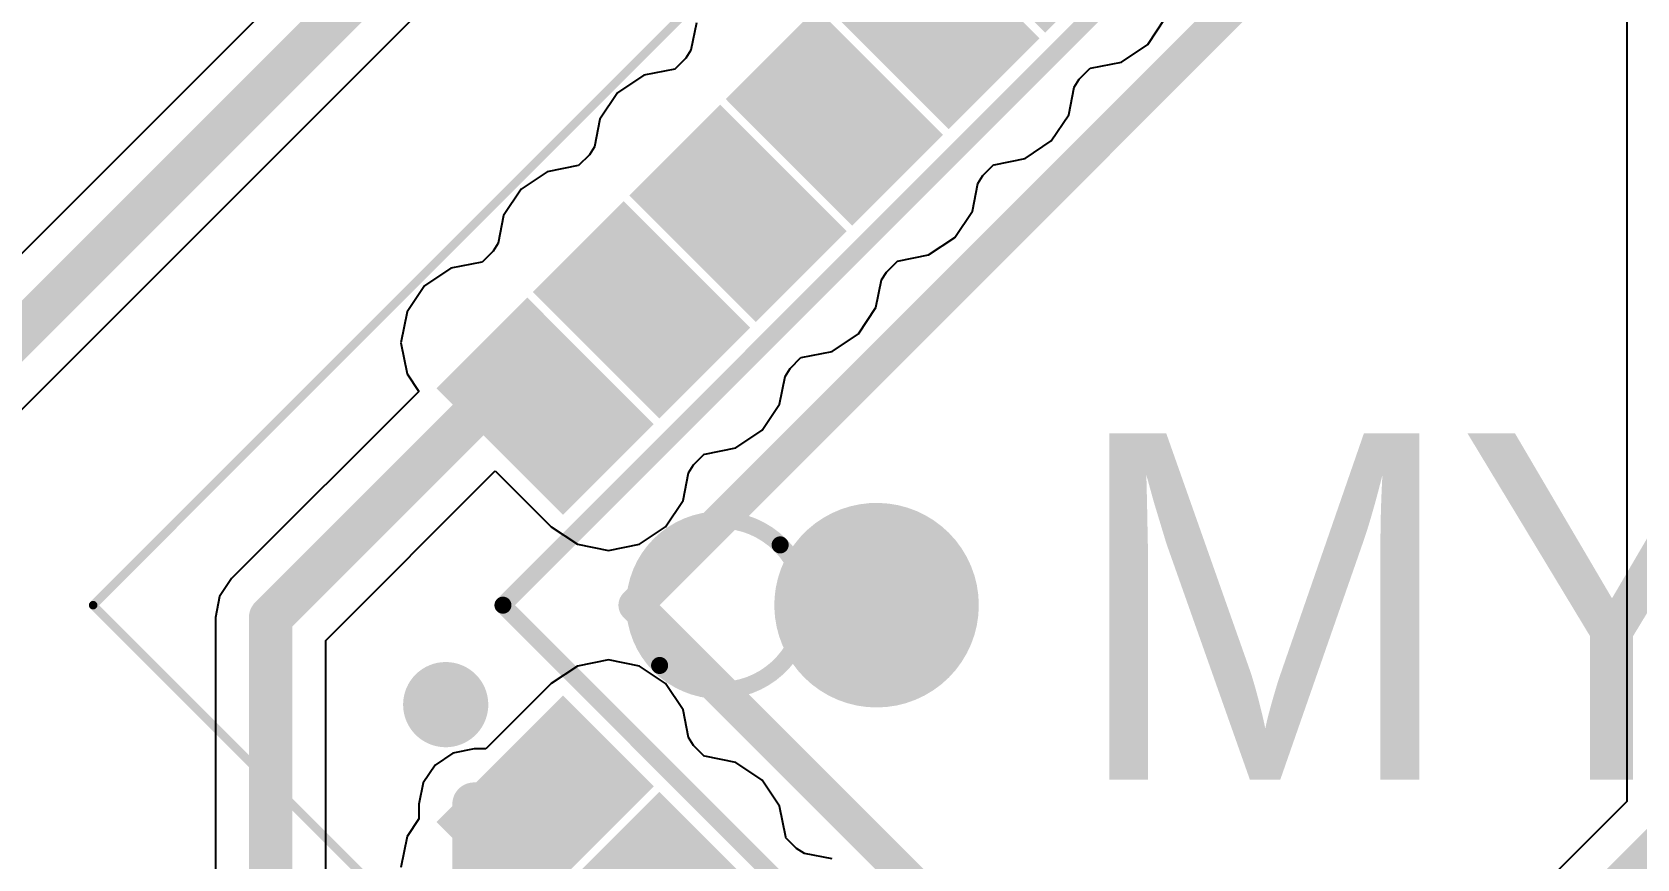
# Model space of a CAD drawing. Header units: millimetres. Extents: x 0.91 to 3, y 1 to 3.
# Drawn here: x 1.6049 to 1.9756, y 1.9337 to 2.1247 of the extents above; entities that cross this region are included whole.
import ezdxf

# ---------------------------------------------------------------- set-up
doc = ezdxf.new("R2010")
doc.units = ezdxf.units.MM
doc.header["$MEASUREMENT"] = 0
for name, color, linetype in [('BottomLayer', 5, 'Continuous'), ('Mechanical13', 56, 'Continuous'), ('Mechanical15', 56, 'Continuous'), ('TopLayer', 1, 'Continuous'), ('TopOverlay', 2, 'Continuous'), ('TopPaste', 8, 'Continuous'), ('TopSolder', 216, 'Continuous')]:
    doc.layers.add(name, color=color, linetype=linetype)

# ---------------------------------------------------------------- blocks, each defined once
blk = doc.blocks.new('MCHP_TQFP_PT44_N_226')
at = {"layer": 'Mechanical13', "const_width": 0.00394}
for points in [[(-0.19685, 0.19685), (0.19685, 0.19685)], [(-0.19685, 0.19685), (-0.19685, -0.19685)]]:
    blk.add_lwpolyline(points, dxfattribs=at)
at = {"layer": 'Mechanical13'}
for points, const_width in [([(-0.19783, 0.19685, 1), (-0.19587, 0.19685, 1)], 0.00197), ([(-0.19783, 0.19685, 1), (-0.19587, 0.19685, 1)], 0.00197), ([(-0.14173, 0.16142, 1), (-0.1811, 0.16142, 1)], 0.00394), ([(-0.18209, 0.16142, 1), (-0.18012, 0.16142, 1)], 0.00197), ([(-0.14272, 0.16142, 1), (-0.14075, 0.16142, 1)], 0.00197)]:
    blk.add_lwpolyline(points, format="xyb", close=True, dxfattribs=dict(at, const_width=const_width))
at = {"layer": 'Mechanical15', "const_width": 0.00197}
for points in [[(-0.26378, 0.26378), (0.26378, 0.26378)], [(-0.26378, 0.26378), (-0.26378, -0.26378)]]:
    blk.add_lwpolyline(points, dxfattribs=at)
at = {"layer": 'Mechanical15', "const_width": 0.000984}
blk.add_lwpolyline([(-0.26427, 0.26378, 1), (-0.26329, 0.26378, 1)], format="xyb", close=True, dxfattribs=at)
blk.add_lwpolyline([(-0.26427, 0.26378, 1), (-0.26329, 0.26378, 1)], format="xyb", close=True, dxfattribs=at)
at = {"layer": 'TopLayer', "const_width": 0.01083}
for points in [[(-0.16289, 0.20177), (-0.16289, 0.24311)], [(-0.15207, 0.20177), (-0.15207, 0.24311)], [(-0.1314, 0.20177), (-0.1314, 0.24311)], [(-0.12057, 0.20177), (-0.12057, 0.24311)], [(-0.0999, 0.20177), (-0.0999, 0.24311)], [(-0.08907, 0.20177), (-0.08907, 0.24311)], [(-0.06841, 0.20177), (-0.06841, 0.24311)], [(-0.05758, 0.20177), (-0.05758, 0.24311)], [(-0.03691, 0.20177), (-0.03691, 0.24311)], [(-0.02608, 0.20177), (-0.02608, 0.24311)], [(-0.20177, 0.16289), (-0.24311, 0.16289)], [(-0.20177, 0.15207), (-0.24311, 0.15207)], [(-0.20177, 0.1314), (-0.24311, 0.1314)], [(-0.20177, 0.12057), (-0.24311, 0.12057)]]:
    blk.add_lwpolyline(points, dxfattribs=at)
for points in [[(-0.16289, 0.24311, 1), (-0.15207, 0.24311)], [(-0.1314, 0.24311, 1), (-0.12057, 0.24311)], [(-0.0999, 0.24311, 1), (-0.08907, 0.24311)], [(-0.06841, 0.24311, 1), (-0.05758, 0.24311)], [(-0.15207, 0.20177, 1), (-0.16289, 0.20177)], [(-0.12057, 0.20177, 1), (-0.1314, 0.20177)], [(-0.08907, 0.20177, 1), (-0.0999, 0.20177)], [(-0.05758, 0.20177, 1), (-0.06841, 0.20177)], [(-0.02608, 0.20177, 1), (-0.03691, 0.20177)], [(-0.24311, 0.15207, 1), (-0.24311, 0.16289)], [(-0.20177, 0.16289, 1), (-0.20177, 0.15207)], [(-0.20177, 0.1314, 1), (-0.20177, 0.12057)]]:
    blk.add_lwpolyline(points, format="xyb", dxfattribs=at)
for points in [[(-0.16289, 0.22244, 1), (-0.15207, 0.22244, 1)], [(-0.1314, 0.22244, 1), (-0.12057, 0.22244, 1)], [(-0.0999, 0.22244, 1), (-0.08907, 0.22244, 1)], [(-0.06841, 0.22244, 1), (-0.05758, 0.22244, 1)], [(-0.03691, 0.22244, 1), (-0.02608, 0.22244, 1)], [(-0.22785, 0.15748, 1), (-0.21703, 0.15748, 1)], [(-0.22785, 0.12598, 1), (-0.21703, 0.12598, 1)]]:
    blk.add_lwpolyline(points, format="xyb", close=True, dxfattribs=at)
at = {"layer": 'TopOverlay'}
for points, const_width in [([(-0.21752, 0.18996, 1), (-0.22736, 0.18996, 1)], 0.00984), ([(-0.22982, 0.18996, 1), (-0.2249, 0.18996, 1)], 0.00492), ([(-0.21998, 0.18996, 1), (-0.21506, 0.18996, 1)], 0.00492), ([(-0.17717, 0.1752, 1), (-0.17323, 0.1752, 1)], 0.00394), ([(-0.17717, 0.1752, 1), (-0.17323, 0.1752, 1)], 0.00394), ([(-0.12402, 0.13583, 1), (-0.14764, 0.13583, 1)], 0.02362), ([(-0.15354, 0.13583, 1), (-0.14173, 0.13583, 1)], 0.01181), ([(-0.12992, 0.13583, 1), (-0.11811, 0.13583, 1)], 0.01181)]:
    blk.add_lwpolyline(points, format="xyb", close=True, dxfattribs=dict(at, const_width=const_width))
at = {"layer": 'TopOverlay', "const_width": 0.00787}
for points in [[(-0.1752, 0.1752), (0.1752, 0.1752)], [(-0.1752, 0.1752), (-0.1752, -0.1752)]]:
    blk.add_lwpolyline(points, dxfattribs=at)
at = {"layer": 'TopPaste', "const_width": 0.01083}
for points in [[(-0.16289, 0.20177), (-0.16289, 0.24311)], [(-0.15207, 0.20177), (-0.15207, 0.24311)], [(-0.1314, 0.20177), (-0.1314, 0.24311)], [(-0.12057, 0.20177), (-0.12057, 0.24311)], [(-0.0999, 0.20177), (-0.0999, 0.24311)], [(-0.08907, 0.20177), (-0.08907, 0.24311)], [(-0.06841, 0.20177), (-0.06841, 0.24311)], [(-0.05758, 0.20177), (-0.05758, 0.24311)], [(-0.03691, 0.20177), (-0.03691, 0.24311)], [(-0.02608, 0.20177), (-0.02608, 0.24311)], [(-0.20177, 0.16289), (-0.24311, 0.16289)], [(-0.20177, 0.15207), (-0.24311, 0.15207)], [(-0.20177, 0.1314), (-0.24311, 0.1314)], [(-0.20177, 0.12057), (-0.24311, 0.12057)]]:
    blk.add_lwpolyline(points, dxfattribs=at)
for points in [[(-0.16289, 0.24311, 1), (-0.15207, 0.24311)], [(-0.1314, 0.24311, 1), (-0.12057, 0.24311)], [(-0.0999, 0.24311, 1), (-0.08907, 0.24311)], [(-0.06841, 0.24311, 1), (-0.05758, 0.24311)], [(-0.15207, 0.20177, 1), (-0.16289, 0.20177)], [(-0.12057, 0.20177, 1), (-0.1314, 0.20177)], [(-0.08907, 0.20177, 1), (-0.0999, 0.20177)], [(-0.05758, 0.20177, 1), (-0.06841, 0.20177)], [(-0.02608, 0.20177, 1), (-0.03691, 0.20177)], [(-0.24311, 0.15207, 1), (-0.24311, 0.16289)], [(-0.20177, 0.16289, 1), (-0.20177, 0.15207)], [(-0.20177, 0.1314, 1), (-0.20177, 0.12057)]]:
    blk.add_lwpolyline(points, format="xyb", dxfattribs=at)
for points in [[(-0.16289, 0.22244, 1), (-0.15207, 0.22244, 1)], [(-0.1314, 0.22244, 1), (-0.12057, 0.22244, 1)], [(-0.0999, 0.22244, 1), (-0.08907, 0.22244, 1)], [(-0.06841, 0.22244, 1), (-0.05758, 0.22244, 1)], [(-0.03691, 0.22244, 1), (-0.02608, 0.22244, 1)], [(-0.22785, 0.15748, 1), (-0.21703, 0.15748, 1)], [(-0.22785, 0.12598, 1), (-0.21703, 0.12598, 1)]]:
    blk.add_lwpolyline(points, format="xyb", close=True, dxfattribs=at)
at = {"layer": 'TopSolder', "const_width": 0.01483}
for points in [[(-0.16489, 0.20177), (-0.16489, 0.24311)], [(-0.15007, 0.20177), (-0.15007, 0.24311)], [(-0.1334, 0.20177), (-0.1334, 0.24311)], [(-0.11857, 0.20177), (-0.11857, 0.24311)], [(-0.1019, 0.20177), (-0.1019, 0.24311)], [(-0.08707, 0.20177), (-0.08707, 0.24311)], [(-0.07041, 0.20177), (-0.07041, 0.24311)], [(-0.05558, 0.20177), (-0.05558, 0.24311)], [(-0.03891, 0.20177), (-0.03891, 0.24311)], [(-0.02408, 0.20177), (-0.02408, 0.24311)], [(-0.00741, 0.20177), (-0.00741, 0.24311)], [(-0.20177, 0.16489), (-0.24311, 0.16489)], [(-0.20177, 0.15007), (-0.24311, 0.15007)], [(-0.20177, 0.1334), (-0.24311, 0.1334)], [(-0.20177, 0.11857), (-0.24311, 0.11857)]]:
    blk.add_lwpolyline(points, dxfattribs=at)
for points in [[(-0.16489, 0.24311, 1), (-0.15007, 0.24311)], [(-0.1334, 0.24311, 1), (-0.11857, 0.24311)], [(-0.1019, 0.24311, 1), (-0.08707, 0.24311)], [(-0.07041, 0.24311, 1), (-0.05558, 0.24311)], [(-0.15007, 0.20177, 1), (-0.16489, 0.20177)], [(-0.11857, 0.20177, 1), (-0.1334, 0.20177)], [(-0.08707, 0.20177, 1), (-0.1019, 0.20177)], [(-0.05558, 0.20177, 1), (-0.07041, 0.20177)], [(-0.02408, 0.20177, 1), (-0.03891, 0.20177)], [(0.00741, 0.20177, 1), (-0.00741, 0.20177)], [(-0.24311, 0.15007, 1), (-0.24311, 0.16489)], [(-0.20177, 0.16489, 1), (-0.20177, 0.15007)], [(-0.20177, 0.1334, 1), (-0.20177, 0.11857)]]:
    blk.add_lwpolyline(points, format="xyb", dxfattribs=at)
for points in [[(-0.16489, 0.22244, 1), (-0.15007, 0.22244, 1)], [(-0.1334, 0.22244, 1), (-0.11857, 0.22244, 1)], [(-0.1019, 0.22244, 1), (-0.08707, 0.22244, 1)], [(-0.07041, 0.22244, 1), (-0.05558, 0.22244, 1)], [(-0.03891, 0.22244, 1), (-0.02408, 0.22244, 1)], [(-0.22985, 0.15748, 1), (-0.21503, 0.15748, 1)], [(-0.22985, 0.12598, 1), (-0.21503, 0.12598, 1)]]:
    blk.add_lwpolyline(points, format="xyb", close=True, dxfattribs=at)

msp = doc.modelspace()

# ---------------------------------------------------------------- linework, layer by layer
at = {"layer": 'BottomLayer'}
for p, q in [((1.688, 2.15902), (1.48572, 1.95674)), ((1.50001, 1.93499), (1.70975, 2.14473))]:
    msp.add_line(p, q, dxfattribs=at)
at = {"layer": 'BottomLayer', "const_width": 0.01}
msp.add_lwpolyline([(1.491, 1.944), (1.70074, 2.15374)], dxfattribs=at)
at = {"layer": 'TopLayer'}
for p, q in [((1.97326, 2.22736), (1.97326, 1.94699)), ((1.8626, 2.12178), (1.86665, 2.12784)), ((1.75836, 2.12683), (1.75709, 2.12045)), ((1.75709, 2.12045), (1.75594, 2.11861)), ((1.85654, 2.11773), (1.8626, 2.12178)), ((1.75594, 2.11861), (1.75341, 2.11608)), ((1.84939, 2.11631), (1.85654, 2.11773)), ((1.7462, 2.11467), (1.74014, 2.11062)), ((1.75335, 2.1161), (1.7462, 2.11467)), ((1.75341, 2.11608), (1.75335, 2.1161)), ((1.84565, 2.11195), (1.8468, 2.11379)), ((1.8468, 2.11379), (1.84933, 2.11632)), ((1.84933, 2.11632), (1.84939, 2.11631)), ((1.74014, 2.11062), (1.73609, 2.10456)), ((1.84438, 2.10557), (1.84565, 2.11195)), ((1.84033, 2.09951), (1.84438, 2.10557)), ((1.73609, 2.10456), (1.73482, 2.09818)), ((1.73482, 2.09818), (1.73367, 2.09634)), ((1.83427, 2.09546), (1.84033, 2.09951)), ((1.73367, 2.09634), (1.73114, 2.09381)), ((1.82712, 2.09404), (1.83427, 2.09546)), ((1.72393, 2.0924), (1.71786, 2.08835)), ((1.73108, 2.09383), (1.72393, 2.0924)), ((1.73114, 2.09381), (1.73108, 2.09383)), ((1.82338, 2.08968), (1.82453, 2.09152)), ((1.82453, 2.09152), (1.82706, 2.09405)), ((1.82706, 2.09405), (1.82712, 2.09404)), ((1.71786, 2.08835), (1.71381, 2.08229)), ((1.82211, 2.0833), (1.82338, 2.08968)), ((1.81806, 2.07724), (1.82211, 2.0833)), ((1.71381, 2.08229), (1.71254, 2.07591)), ((1.71254, 2.07591), (1.7114, 2.07407)), ((1.812, 2.07319), (1.81806, 2.07724)), ((1.7114, 2.07407), (1.70887, 2.07154)), ((1.80485, 2.07177), (1.812, 2.07319)), ((1.70165, 2.07013), (1.69559, 2.06608)), ((1.7088, 2.07156), (1.70165, 2.07013)), ((1.70887, 2.07154), (1.7088, 2.07156)), ((1.80111, 2.06741), (1.80226, 2.06925)), ((1.80226, 2.06925), (1.80479, 2.07178)), ((1.80479, 2.07178), (1.80485, 2.07177)), ((1.69559, 2.06608), (1.69154, 2.06002)), ((1.79984, 2.06103), (1.80111, 2.06741)), ((1.79579, 2.05497), (1.79984, 2.06103)), ((1.69154, 2.06002), (1.69012, 2.05287)), ((1.78973, 2.05092), (1.79579, 2.05497)), ((1.69012, 2.05287), (1.69154, 2.04572)), ((1.78258, 2.04949), (1.78973, 2.05092)), ((1.77884, 2.04514), (1.77999, 2.04698)), ((1.77999, 2.04698), (1.78252, 2.04951)), ((1.78252, 2.04951), (1.78258, 2.04949)), ((1.69154, 2.04572), (1.69423, 2.0417)), ((1.77757, 2.03876), (1.77884, 2.04514)), ((1.69423, 2.0417), (1.65099, 1.99846)), ((1.77352, 2.0327), (1.77757, 2.03876)), ((1.76746, 2.02865), (1.77352, 2.0327)), ((1.76031, 2.02722), (1.76746, 2.02865)), ((1.75657, 2.02287), (1.75771, 2.02471)), ((1.75771, 2.02471), (1.76024, 2.02724)), ((1.76024, 2.02724), (1.76031, 2.02722)), ((1.67274, 1.98417), (1.71191, 2.02334)), ((1.71191, 2.02334), (1.72482, 2.01043)), ((1.7553, 2.01649), (1.75657, 2.02287)), ((1.75125, 2.01043), (1.7553, 2.01649)), ((1.72482, 2.01043), (1.73088, 2.00638)), ((1.74519, 2.00638), (1.75125, 2.01043)), ((1.73088, 2.00638), (1.73804, 2.00495)), ((1.73804, 2.00495), (1.74519, 2.00638)), ((1.65099, 1.99846), (1.64823, 1.99433)), ((1.64823, 1.99433), (1.64726, 1.98945)), ((1.64726, 1.98945), (1.64726, 1.745)), ((1.67274, 1.75028), (1.67274, 1.98417)), ((1.73804, 1.97969), (1.73088, 1.97826)), ((1.74519, 1.97826), (1.73804, 1.97969)), ((1.73088, 1.97826), (1.72482, 1.97421)), ((1.75125, 1.97421), (1.74519, 1.97826)), ((1.72482, 1.97421), (1.70974, 1.95913)), ((1.7553, 1.96815), (1.75125, 1.97421)), ((1.75657, 1.96177), (1.7553, 1.96815)), ((1.75771, 1.95993), (1.75657, 1.96177)), ((1.70212, 1.95816), (1.69799, 1.9554)), ((1.707, 1.95913), (1.70212, 1.95816)), ((1.70974, 1.95913), (1.707, 1.95913)), ((1.76024, 1.9574), (1.75771, 1.95993)), ((1.76031, 1.95742), (1.76024, 1.9574)), ((1.76746, 1.95599), (1.76031, 1.95742)), ((1.69799, 1.9554), (1.69523, 1.95126)), ((1.77352, 1.95194), (1.76746, 1.95599)), ((1.69523, 1.95126), (1.69426, 1.94639)), ((1.77757, 1.94588), (1.77352, 1.95194)), ((1.69426, 1.94639), (1.69426, 1.94298)), ((1.97326, 1.94699), (1.87222, 1.84595)), ((1.69426, 1.94298), (1.69154, 1.93892)), ((1.77899, 1.93873), (1.77757, 1.94588)), ((1.69154, 1.93892), (1.69012, 1.93177)), ((1.77898, 1.93867), (1.77899, 1.93873)), ((1.78151, 1.93614), (1.77898, 1.93867)), ((1.78335, 1.93499), (1.78151, 1.93614)), ((1.78973, 1.93372), (1.78335, 1.93499))]:
    msp.add_line(p, q, dxfattribs=at)
at = {"layer": 'TopLayer', "const_width": 0.01}
for points in [[(1.66, 1.98945), (1.7088, 2.03825)], [(1.7088, 2.03825), (1.72342, 2.03825)], [(1.66, 1.745), (1.66, 1.98945)], [(1.707, 1.762), (1.707, 1.94639)], [(1.707, 1.94639), (1.72342, 1.94639)], [(1.85705, 1.81276), (1.986, 1.94171)]]:
    msp.add_lwpolyline(points, dxfattribs=at)
at = {"layer": 'TopLayer', "const_width": 0.005}
for points in [[(1.7063, 2.03825, 1), (1.7113, 2.03825, 1)], [(1.7063, 2.03825, 1), (1.7113, 2.03825, 1)], [(1.72092, 2.03825, 1), (1.72592, 2.03825, 1)], [(1.6575, 1.98945, 1), (1.6625, 1.98945, 1)], [(1.6575, 1.98945, 1), (1.6625, 1.98945, 1)], [(1.7045, 1.94639, 1), (1.7095, 1.94639, 1)], [(1.7045, 1.94639, 1), (1.7095, 1.94639, 1)], [(1.72092, 1.94639, 1), (1.72592, 1.94639, 1)]]:
    msp.add_lwpolyline(points, format="xyb", close=True, dxfattribs=at)

# ---------------------------------------------------------------- block references
at = {"rotation": 45}
msp.add_blockref('MCHP_TQFP_PT44_N_226', (1.99207, 1.99232), dxfattribs=at)

# ---------------------------------------------------------------- texts
at = {"layer": 'TopOverlay'}
msp.add_text('MYON', height=0.08, dxfattribs=at).set_placement((1.845, 1.952))

doc.saveas('drawing.dxf')
